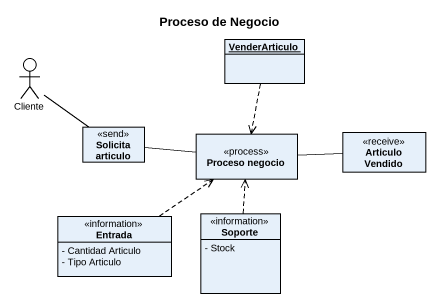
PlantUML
@startuml
title Proceso de Negocio
allowmixing
hide circle
hide empty members
skinparam classAttributeIconSize 0
object VenderArticulo
actor Cliente
class "Solicita articulo" as Solicita_articulo <<send>>
class "Proceso negocio" as Proceso_negocio <<process>>
class "Articulo Vendido" as Articulo_Vendido <<receive>>
class Entrada <<information>> {
  - Cantidad Articulo
  - Tipo Articulo
}
class Soporte <<information>> {
  - Stock
}
VenderArticulo ..> Proceso_negocio
Cliente -- Solicita_articulo
Solicita_articulo -right- Proceso_negocio
Proceso_negocio -right- Articulo_Vendido
Entrada .up.> Proceso_negocio
Soporte .up.> Proceso_negocio
@enduml
